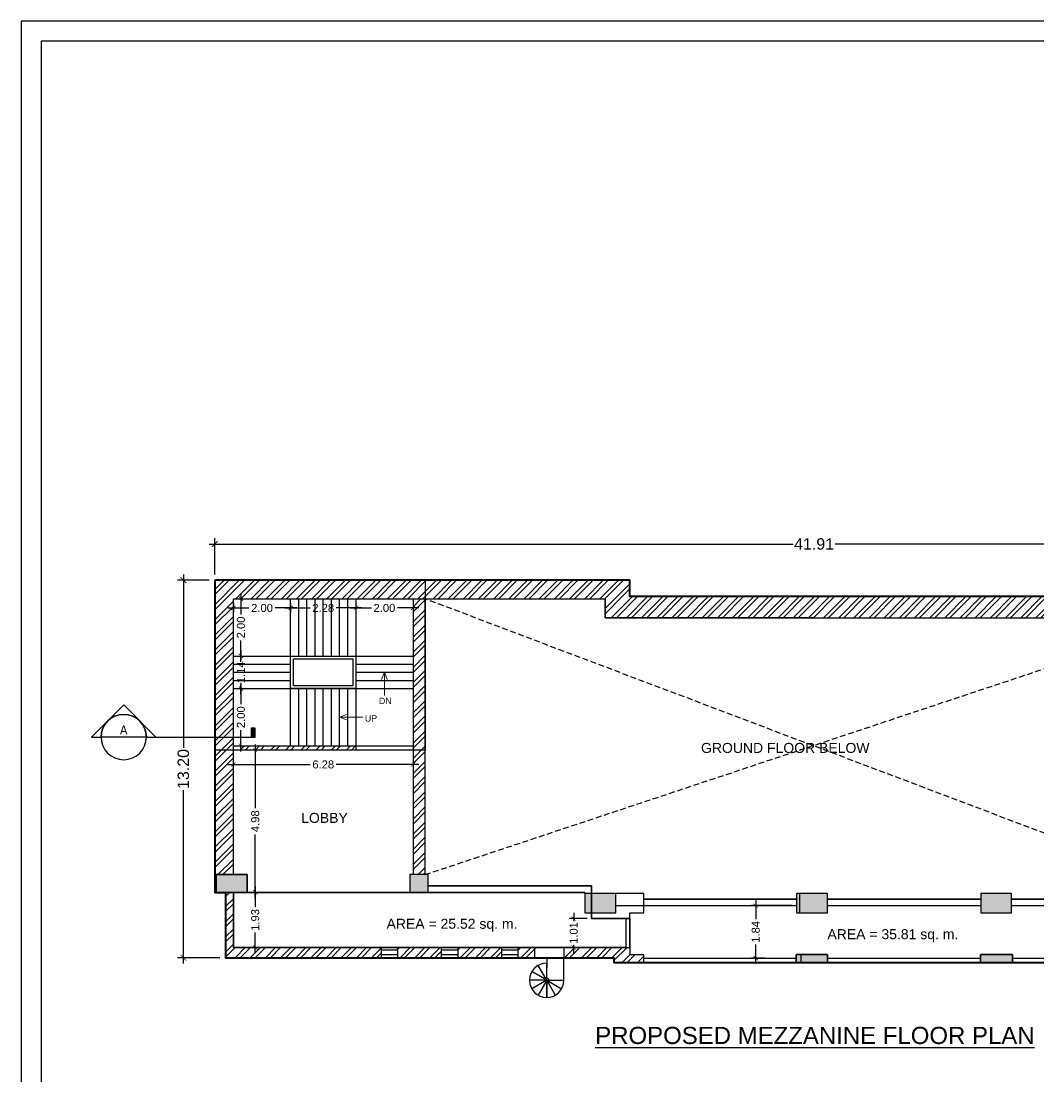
# Model space of a CAD drawing. Header units: millimetres. Extents: x -634016 to -633680, y -35980 to -35884.
# Drawn here: x -634016.4 to -633980.8, y -35921.07 to -35884.14 of the extents above; entities that cross this region are included whole.
import ezdxf
from ezdxf.enums import TextEntityAlignment as Align

# ---------------------------------------------------------------- set-up
doc = ezdxf.new("R2010")
doc.units = ezdxf.units.MM
doc.header["$LTSCALE"] = 200
doc.header["$MEASUREMENT"] = 0
doc.header["$PDMODE"] = 3
doc.linetypes.add('HIDDEN', pattern=[0.375, 0.25, -0.125])
doc.layers.get('0').update_dxf_attribs({"linetype": 'CONTINUOUS'})
doc.layers.get('DEFPOINTS').update_dxf_attribs({"color": 11, "linetype": 'CONTINUOUS'})
for name, color, linetype in [('00 PRO', 3, 'CONTINUOUS'), ('COL', 253, 'CONTINUOUS'), ('FUR', 7, 'CONTINUOUS'), ('Section Line', 6, 'CONTINUOUS'), ('STAIR', 252, 'CONTINUOUS'), ('Wall', 7, 'CONTINUOUS'), ('WIN', 160, 'CONTINUOUS')]:
    doc.layers.add(name, color=color, linetype=linetype)
for name, color, linetype, lineweight in [('DIM', 11, 'CONTINUOUS', 25), ('LEGEND', 3, 'CONTINUOUS', 25), ('Text', 7, 'CONTINUOUS', 100)]:
    doc.layers.add(name, color=color, linetype=linetype, lineweight=lineweight)
doc.styles.add('Arial', font='arial.ttf')
doc.styles.add('style1', font='arial.ttf', dxfattribs={"height": 6})
doc.styles.add('Tahoma', font='tahoma.ttf')
doc.dimstyles.new('Copy of STANDARD', dxfattribs={"dimtxt": 0.4, "dimasz": 0.2, "dimexe": 0.2, "dimexo": 0.2, "dimgap": 0.09, "dimtad": 0, "dimzin": 0, "dimdsep": 46, "dimtxsty": 'Arial', "dimblk": 'ARCHTICK', "dimcen": 0.09, "dimdle": 0.2, "dimclrd": 253, "dimclre": 253, "dimclrt": 7, "dimadec": 0, "dimazin": 0, "dimtfac": 1, "dimtofl": 0, "dimtmove": 0, "dimatfit": 3, "dimldrblk": 'ARCHTICK', "dimfxl": 0.18, "dimtolj": 1, "dimtzin": 0, "dimarcsym": 0})
pattern_1 = [(45, (1700.09977, -163.62646), (-0.26516504294, 0.26516504294), []), (45, (1700.27655, -163.62646), (-0.26516504294, 0.26516504294), [])]

# ---------------------------------------------------------------- blocks, each defined once
blk = doc.blocks.new('*U3')
blk.add_hatch(color=256).paths.add_polyline_path([(-1.812, 0.125), (-1.757, 0.125), (-1.757, 0), (-1.812, 0)])
at = {"color": 1, "true_color": 0xff0000}
blk.add_line((-0.313, 0), (-1.812, 0), dxfattribs=at)
blk.add_line((-0.313, 0), (0.312, 0))
blk.add_lwpolyline([(-0.313, 0), (-0.442, 0), (0, 0.442), (0.442, 0), (0.312, 0, 1)], format="xyb", close=True, dxfattribs=at)
blk.add_lwpolyline([(-1.812, 0.125), (-1.757, 0.125), (-1.757, 0), (-1.812, 0)], close=True, dxfattribs=at)
blk.add_circle((0, 0), 0.312, dxfattribs=at)
at = {"style": 'Tahoma', "flags": 8}
blk.add_attdef('VIEWNUMBER', text='', height=0.125, dxfattribs=at).set_placement((0, 0), align=Align.BOTTOM_CENTER)
blk.add_attdef('SHEETNUMBER', text='', height=0.125, dxfattribs=at).set_placement((0, -0.063), align=Align.TOP_CENTER)
blk = doc.blocks.new('_ArchTick')
at = {"color": 0, "linetype": 'ByBlock', "const_width": 0.15}
blk.add_lwpolyline([(-0.5, -0.5), (0.5, 0.5)], dxfattribs=at)
blk = doc.blocks.new('*D221')
at = {"layer": 'DEFPOINTS', "color": 0, "transparency": 16777216}
for p in [(-634009.619, -35902.432), (-634009.619, -35903.7), (-633967.706, -35904.271)]:
    blk.add_point(p, dxfattribs=at)
at = {"layer": 'DIM', "color": 253, "lineweight": -2, "transparency": 16777216}
for p, q in [((-634009.619, -35903.5), (-634009.619, -35902.232)), ((-633967.706, -35904.071), (-633967.706, -35902.232)), ((-634009.819, -35902.432), (-633989.397, -35902.432)), ((-633967.506, -35902.432), (-633987.928, -35902.432))]:
    blk.add_line(p, q, dxfattribs=at)
at = {"layer": 'DIM', "color": 253, "lineweight": -2, "transparency": 16777216, "xscale": 0.2, "yscale": 0.2, "zscale": 0.2, "rotation": 180}
blk.add_blockref('_ArchTick', (-634009.619, -35902.432), dxfattribs=at)
at = {"layer": 'DIM', "color": 253, "lineweight": -2, "transparency": 16777216, "xscale": 0.2, "yscale": 0.2, "zscale": 0.2}
blk.add_blockref('_ArchTick', (-633967.706, -35902.432), dxfattribs=at)
at = {"layer": 'DIM', "color": 7, "transparency": 16777216, "insert": (-633988.662, -35902.432), "char_height": 0.4, "attachment_point": 5, "style": 'Arial'}
blk.add_mtext('\\A1;41.91', dxfattribs=at)
blk = doc.blocks.new('*D222')
at = {"layer": 'DEFPOINTS', "color": 0, "transparency": 16777216}
for p in [(-634009.619, -35903.7), (-634010.72, -35916.902), (-634009.245, -35916.902)]:
    blk.add_point(p, dxfattribs=at)
at = {"layer": 'DIM', "color": 253, "lineweight": -2, "transparency": 16777216}
for p, q in [((-634009.819, -35903.7), (-634010.92, -35903.7)), ((-634010.72, -35903.5), (-634010.72, -35909.556)), ((-634010.72, -35917.102), (-634010.72, -35911.046)), ((-634009.445, -35916.902), (-634010.92, -35916.902))]:
    blk.add_line(p, q, dxfattribs=at)
at = {"layer": 'DIM', "color": 253, "lineweight": -2, "transparency": 16777216, "xscale": 0.2, "yscale": 0.2, "zscale": 0.2}
for p, rotation in [((-634010.72, -35903.7), 90), ((-634010.72, -35916.902), 270)]:
    blk.add_blockref('_ArchTick', p, dxfattribs=dict(at, rotation=rotation))
at = {"layer": 'DIM', "color": 7, "transparency": 16777216, "insert": (-634010.72, -35910.301), "char_height": 0.4, "attachment_point": 5, "rotation": 90, "style": 'Arial'}
blk.add_mtext('\\A1;13.20', dxfattribs=at)
blk = doc.blocks.new('*D224')
at = {"layer": 'DEFPOINTS', "color": 0, "transparency": 16777216}
for p in [(-633996.448, -35915.531), (-633997.069, -35916.545), (-633996.448, -35916.545)]:
    blk.add_point(p, dxfattribs=at)
at = {"layer": 'DIM', "color": 253, "lineweight": -2, "transparency": 16777216}
for p, q in [((-633996.598, -35915.531), (-633997.219, -35915.531)), ((-633997.069, -35915.331), (-633997.069, -35915.625)), ((-633996.598, -35916.545), (-633997.219, -35916.545)), ((-633997.069, -35916.745), (-633997.069, -35916.452))]:
    blk.add_line(p, q, dxfattribs=at)
at = {"layer": 'DIM', "color": 253, "lineweight": -2, "transparency": 16777216, "xscale": 0.15, "yscale": 0.15, "zscale": 0.15}
for p, rotation in [((-633997.069, -35915.531), 90), ((-633997.069, -35916.545), 270)]:
    blk.add_blockref('_ArchTick', p, dxfattribs=dict(at, rotation=rotation))
at = {"layer": 'DIM', "color": 7, "transparency": 16777216, "insert": (-633997.069, -35916.038), "char_height": 0.28, "attachment_point": 5, "rotation": 90, "style": 'Arial'}
blk.add_mtext('\\A1;1.01', dxfattribs=at)
blk = doc.blocks.new('*D253')
at = {"layer": 'DEFPOINTS', "color": 0, "transparency": 16777216}
for p in [(-634008.207, -35914.616), (-634007.615, -35914.616), (-634008.897, -35916.545)]:
    blk.add_point(p, dxfattribs=at)
at = {"layer": 'DIM', "color": 253, "lineweight": -2, "transparency": 16777216}
for p, q in [((-634008.207, -35914.416), (-634008.207, -35915.14)), ((-634007.765, -35914.616), (-634008.357, -35914.616)), ((-634008.207, -35916.745), (-634008.207, -35916.021)), ((-634008.747, -35916.545), (-634008.057, -35916.545))]:
    blk.add_line(p, q, dxfattribs=at)
at = {"layer": 'DIM', "color": 253, "lineweight": -2, "transparency": 16777216, "xscale": 0.15, "yscale": 0.15, "zscale": 0.15}
for p, rotation in [((-634008.207, -35914.616), 90), ((-634008.207, -35916.545), 270)]:
    blk.add_blockref('_ArchTick', p, dxfattribs=dict(at, rotation=rotation))
at = {"layer": 'DIM', "color": 7, "transparency": 16777216, "insert": (-634008.207, -35915.581), "char_height": 0.28, "attachment_point": 5, "rotation": 90, "style": 'Arial'}
blk.add_mtext('\\A1;1.93', dxfattribs=at)
blk = doc.blocks.new('*D254')
at = {"layer": 'DEFPOINTS', "color": 0, "transparency": 16777216}
for p in [(-633989.272, -35915.079), (-633990.703, -35916.917), (-633990.246, -35916.917)]:
    blk.add_point(p, dxfattribs=at)
at = {"layer": 'DIM', "color": 253, "lineweight": -2, "transparency": 16777216}
for p, q in [((-633989.422, -35915.079), (-633990.853, -35915.079)), ((-633990.703, -35914.879), (-633990.703, -35915.558)), ((-633990.703, -35917.117), (-633990.703, -35916.438)), ((-633990.396, -35916.917), (-633990.853, -35916.917))]:
    blk.add_line(p, q, dxfattribs=at)
at = {"layer": 'DIM', "color": 253, "lineweight": -2, "transparency": 16777216, "xscale": 0.15, "yscale": 0.15, "zscale": 0.15}
for p, rotation in [((-633990.703, -35915.079), 90), ((-633990.703, -35916.917), 270)]:
    blk.add_blockref('_ArchTick', p, dxfattribs=dict(at, rotation=rotation))
at = {"layer": 'DIM', "color": 7, "transparency": 16777216, "insert": (-633990.703, -35915.998), "char_height": 0.28, "attachment_point": 5, "rotation": 90, "style": 'Arial'}
blk.add_mtext('\\A1;1.84', dxfattribs=at)
blk = doc.blocks.new('*D4')
at = {"layer": 'DEFPOINTS', "color": 0, "transparency": 16777216}
for p in [(-634918.319, -35969.072), (-634916.319, -35969.072), (-634916.319, -35969.392)]:
    blk.add_point(p, dxfattribs=at)
at = {"layer": 'DIM', "color": 253, "lineweight": -2, "transparency": 16777216}
for p, q in [((-634918.519, -35969.392), (-634917.775, -35969.392)), ((-634918.319, -35969.222), (-634918.319, -35969.542)), ((-634916.119, -35969.392), (-634916.863, -35969.392)), ((-634916.319, -35969.222), (-634916.319, -35969.542))]:
    blk.add_line(p, q, dxfattribs=at)
at = {"layer": 'DIM', "color": 253, "lineweight": -2, "transparency": 16777216, "xscale": 0.15, "yscale": 0.15, "zscale": 0.15, "rotation": 180}
blk.add_blockref('_ArchTick', (-634918.319, -35969.392), dxfattribs=at)
at = {"layer": 'DIM', "color": 253, "lineweight": -2, "transparency": 16777216, "xscale": 0.15, "yscale": 0.15, "zscale": 0.15}
blk.add_blockref('_ArchTick', (-634916.319, -35969.392), dxfattribs=at)
at = {"layer": 'DIM', "color": 7, "transparency": 16777216, "insert": (-634917.319, -35969.392), "char_height": 0.28, "attachment_point": 5, "style": 'Arial'}
blk.add_mtext('\\A1;2.00', dxfattribs=at)
blk = doc.blocks.new('*D5')
at = {"layer": 'DEFPOINTS', "color": 0, "transparency": 16777216}
for p in [(-634916.319, -35969.072), (-634914.039, -35969.392), (-634914.039, -35969.392)]:
    blk.add_point(p, dxfattribs=at)
at = {"layer": 'DIM', "color": 253, "lineweight": -2, "transparency": 16777216}
for p, q in [((-634916.519, -35969.392), (-634915.635, -35969.392)), ((-634916.319, -35969.222), (-634916.319, -35969.542)), ((-634913.839, -35969.392), (-634914.723, -35969.392))]:
    blk.add_line(p, q, dxfattribs=at)
at = {"layer": 'DIM', "color": 253, "lineweight": -2, "transparency": 16777216, "xscale": 0.15, "yscale": 0.15, "zscale": 0.15, "rotation": 180}
blk.add_blockref('_ArchTick', (-634916.319, -35969.392), dxfattribs=at)
at = {"layer": 'DIM', "color": 253, "lineweight": -2, "transparency": 16777216, "xscale": 0.15, "yscale": 0.15, "zscale": 0.15}
blk.add_blockref('_ArchTick', (-634914.039, -35969.392), dxfattribs=at)
at = {"layer": 'DIM', "color": 7, "transparency": 16777216, "insert": (-634915.179, -35969.392), "char_height": 0.28, "attachment_point": 5, "style": 'Arial'}
blk.add_mtext('\\A1;2.28', dxfattribs=at)
blk = doc.blocks.new('*D6')
at = {"layer": 'DEFPOINTS', "color": 0, "transparency": 16777216}
for p in [(-634914.039, -35969.392), (-634912.039, -35969.392), (-634912.039, -35969.392)]:
    blk.add_point(p, dxfattribs=at)
at = {"layer": 'DIM', "color": 253, "lineweight": -2, "transparency": 16777216}
for p, q in [((-634914.239, -35969.392), (-634913.495, -35969.392)), ((-634911.839, -35969.392), (-634912.583, -35969.392))]:
    blk.add_line(p, q, dxfattribs=at)
at = {"layer": 'DIM', "color": 253, "lineweight": -2, "transparency": 16777216, "xscale": 0.15, "yscale": 0.15, "zscale": 0.15, "rotation": 180}
blk.add_blockref('_ArchTick', (-634914.039, -35969.392), dxfattribs=at)
at = {"layer": 'DIM', "color": 253, "lineweight": -2, "transparency": 16777216, "xscale": 0.15, "yscale": 0.15, "zscale": 0.15}
blk.add_blockref('_ArchTick', (-634912.039, -35969.392), dxfattribs=at)
at = {"layer": 'DIM', "color": 7, "transparency": 16777216, "insert": (-634913.039, -35969.392), "char_height": 0.28, "attachment_point": 5, "style": 'Arial'}
blk.add_mtext('\\A1;2.00', dxfattribs=at)
blk = doc.blocks.new('*D7')
at = {"layer": 'DEFPOINTS', "color": 0, "transparency": 16777216}
for p in [(-634918.319, -35969.072), (-634918.319, -35971.072), (-634918.058, -35971.072)]:
    blk.add_point(p, dxfattribs=at)
at = {"layer": 'DIM', "color": 253, "lineweight": -2, "transparency": 16777216}
for p, q in [((-634918.169, -35969.072), (-634917.908, -35969.072)), ((-634918.058, -35968.872), (-634918.058, -35969.617)), ((-634918.058, -35971.272), (-634918.058, -35970.528)), ((-634918.169, -35971.072), (-634917.908, -35971.072))]:
    blk.add_line(p, q, dxfattribs=at)
at = {"layer": 'DIM', "color": 253, "lineweight": -2, "transparency": 16777216, "xscale": 0.15, "yscale": 0.15, "zscale": 0.15}
for p, rotation in [((-634918.058, -35969.072), 90), ((-634918.058, -35971.072), 270)]:
    blk.add_blockref('_ArchTick', p, dxfattribs=dict(at, rotation=rotation))
at = {"layer": 'DIM', "color": 7, "transparency": 16777216, "insert": (-634918.058, -35970.072), "char_height": 0.28, "attachment_point": 5, "rotation": 90, "style": 'Arial'}
blk.add_mtext('\\A1;2.00', dxfattribs=at)
blk = doc.blocks.new('*D8')
at = {"layer": 'DEFPOINTS', "color": 0, "transparency": 16777216}
for p in [(-634918.319, -35971.072), (-634918.319, -35972.212), (-634918.058, -35972.212)]:
    blk.add_point(p, dxfattribs=at)
at = {"layer": 'DIM', "color": 253, "lineweight": -2, "transparency": 16777216}
for p, q in [((-634918.058, -35970.872), (-634918.058, -35971.203)), ((-634918.169, -35971.072), (-634917.908, -35971.072)), ((-634918.169, -35972.212), (-634917.908, -35972.212)), ((-634918.058, -35972.412), (-634918.058, -35972.082))]:
    blk.add_line(p, q, dxfattribs=at)
at = {"layer": 'DIM', "color": 253, "lineweight": -2, "transparency": 16777216, "xscale": 0.15, "yscale": 0.15, "zscale": 0.15}
for p, rotation in [((-634918.058, -35971.072), 90), ((-634918.058, -35972.212), 270)]:
    blk.add_blockref('_ArchTick', p, dxfattribs=dict(at, rotation=rotation))
at = {"layer": 'DIM', "color": 7, "transparency": 16777216, "insert": (-634918.058, -35971.642), "char_height": 0.28, "attachment_point": 5, "rotation": 90, "style": 'Arial'}
blk.add_mtext('\\A1;1.14', dxfattribs=at)
blk = doc.blocks.new('*D9')
at = {"layer": 'DEFPOINTS', "color": 0, "transparency": 16777216}
for p in [(-634918.319, -35972.212), (-634918.319, -35974.212), (-634918.058, -35974.212)]:
    blk.add_point(p, dxfattribs=at)
at = {"layer": 'DIM', "color": 253, "lineweight": -2, "transparency": 16777216}
for p, q in [((-634918.058, -35972.012), (-634918.058, -35972.757)), ((-634918.169, -35972.212), (-634917.908, -35972.212)), ((-634918.058, -35974.412), (-634918.058, -35973.668)), ((-634918.169, -35974.212), (-634917.908, -35974.212))]:
    blk.add_line(p, q, dxfattribs=at)
at = {"layer": 'DIM', "color": 253, "lineweight": -2, "transparency": 16777216, "xscale": 0.15, "yscale": 0.15, "zscale": 0.15}
for p, rotation in [((-634918.058, -35972.212), 90), ((-634918.058, -35974.212), 270)]:
    blk.add_blockref('_ArchTick', p, dxfattribs=dict(at, rotation=rotation))
at = {"layer": 'DIM', "color": 7, "transparency": 16777216, "insert": (-634918.058, -35973.212), "char_height": 0.28, "attachment_point": 5, "rotation": 90, "style": 'Arial'}
blk.add_mtext('\\A1;2.00', dxfattribs=at)
blk = doc.blocks.new('*D249')
at = {"layer": 'DEFPOINTS', "color": 0, "transparency": 16777216}
for p in [(-634008.969, -35910.143), (-634002.689, -35910.143), (-634002.689, -35910.143)]:
    blk.add_point(p, dxfattribs=at)
at = {"layer": 'DIM', "color": 253, "lineweight": -2, "transparency": 16777216}
for p, q in [((-634009.169, -35910.143), (-634006.284, -35910.143)), ((-634002.489, -35910.143), (-634005.374, -35910.143))]:
    blk.add_line(p, q, dxfattribs=at)
at = {"layer": 'DIM', "color": 253, "lineweight": -2, "transparency": 16777216, "xscale": 0.15, "yscale": 0.15, "zscale": 0.15, "rotation": 180}
blk.add_blockref('_ArchTick', (-634008.969, -35910.143), dxfattribs=at)
at = {"layer": 'DIM', "color": 253, "lineweight": -2, "transparency": 16777216, "xscale": 0.15, "yscale": 0.15, "zscale": 0.15}
blk.add_blockref('_ArchTick', (-634002.689, -35910.143), dxfattribs=at)
at = {"layer": 'DIM', "color": 7, "transparency": 16777216, "insert": (-634005.829, -35910.143), "char_height": 0.28, "attachment_point": 5, "style": 'Arial'}
blk.add_mtext('\\A1;6.28', dxfattribs=at)
blk = doc.blocks.new('*D250')
at = {"layer": 'DEFPOINTS', "color": 0, "transparency": 16777216}
for p in [(-634008.207, -35909.639), (-634008.207, -35909.639), (-634008.207, -35914.616)]:
    blk.add_point(p, dxfattribs=at)
at = {"layer": 'DIM', "color": 253, "lineweight": -2, "transparency": 16777216}
for p, q in [((-634008.357, -35909.639), (-634008.357, -35909.639)), ((-634008.207, -35909.439), (-634008.207, -35911.668)), ((-634008.207, -35914.816), (-634008.207, -35912.587)), ((-634008.357, -35914.616), (-634008.357, -35914.616))]:
    blk.add_line(p, q, dxfattribs=at)
at = {"layer": 'DIM', "color": 253, "lineweight": -2, "transparency": 16777216, "xscale": 0.15, "yscale": 0.15, "zscale": 0.15}
for p, rotation in [((-634008.207, -35909.639), 90), ((-634008.207, -35914.616), 270)]:
    blk.add_blockref('_ArchTick', p, dxfattribs=dict(at, rotation=rotation))
at = {"layer": 'DIM', "color": 7, "transparency": 16777216, "insert": (-634008.207, -35912.128), "char_height": 0.28, "attachment_point": 5, "rotation": 90, "style": 'Arial'}
blk.add_mtext('\\A1;4.98', dxfattribs=at)
blk = doc.blocks.new('str 2mh')
h = blk.add_hatch()
h.set_pattern_fill('ANSI32', color=8, style=0)
h.set_pattern_definition([(45, (634918.31903, 35969.0724), (-0.26516504294, 0.26516504294), []), (45, (634918.4958, 35969.0724), (-0.26516504294, 0.26516504294), [])])
h.paths.add_polyline_path([(4.28, -5.14), (0, -5.14), (0, -5.29), (4.28, -5.29)])
for points in [[(4.28, -3.14), (2, -3.14), (2, -2), (4.28, -2)], [(4.18, -3.04), (2.1, -3.04), (2.1, -2.1), (4.18, -2.1)], [(4.28, -5.29), (0, -5.29), (0, -5.14), (4.28, -5.14)]]:
    blk.add_lwpolyline(points, close=True)
at = {"layer": 'STAIR'}
for p, q in [((2, -5.14), (2, 0)), ((2.285, -2), (2.285, 0)), ((2.57, -2), (2.57, 0)), ((2.855, -2), (2.855, 0)), ((3.14, -2), (3.14, 0)), ((3.425, -2), (3.425, 0)), ((3.71, -2), (3.71, 0)), ((3.995, -2), (3.995, 0)), ((4.28, 0), (4.28, -5.14)), ((0, -2), (6.28, -2)), ((0, -2.285), (2, -2.285)), ((0, -2.57), (2, -2.57)), ((4.28, -2.285), (6.28, -2.285)), ((4.28, -2.57), (6.28, -2.57)), ((0, -2.855), (2, -2.855)), ((4.28, -2.855), (6.28, -2.855)), ((0, -3.14), (6.28, -3.14)), ((2.285, -5.14), (2.285, -3.14)), ((2.57, -5.14), (2.57, -3.14)), ((2.855, -5.14), (2.855, -3.14)), ((3.14, -5.14), (3.14, -3.14)), ((3.425, -5.14), (3.425, -3.14)), ((3.71, -5.14), (3.71, -3.14)), ((3.995, -5.14), (3.995, -3.14))]:
    blk.add_line(p, q, dxfattribs=at)
at = {"layer": 'Text', "lineweight": 5}
for p, q in [((5.28, -2.57), (5.182, -2.816)), ((5.28, -2.57), (5.28, -3.382)), ((5.28, -2.57), (5.378, -2.816)), ((3.71, -4.14), (3.956, -4.042)), ((3.71, -4.14), (4.522, -4.14)), ((3.71, -4.14), (3.956, -4.238))]:
    blk.add_line(p, q, dxfattribs=at)
at = {"layer": 'Wall'}
for p, q in [((0, -5.14), (0, 0)), ((0, 0), (6.28, 0)), ((6.28, 0), (6.28, -5.14)), ((0, -5.14), (6.28, -5.14))]:
    blk.add_line(p, q, dxfattribs=at)
at = {"layer": 'LEGEND', "color": 7, "style": 'style1'}
for s, p in [('DN', (5.089, -3.68)), ('UP', (4.598, -4.292))]:
    blk.add_text(s, height=0.22, dxfattribs=at).set_placement(p)
at = {"layer": 'DIM'}
for base, p1, p2, picture, middle in [((2, -0.32), (0, 0), (2, 0), '*D4', (1, -0.32)), ((4.28, -0.32), (2, 0), (4.28, -0.32), '*D5', (3.14, -0.32)), ((6.28, -0.32), (4.28, -0.32), (6.28, -0.32), '*D6', (5.28, -0.32))]:
    dim = blk.add_linear_dim(base=base, p1=p1, p2=p2, dimstyle='Copy of STANDARD', override={"dimtxt": 0.28, "dimasz": 0.15, "dimexe": 0.15, "dimexo": 0.15}, dxfattribs=at)
    dim.commit()
    dim.dimension.update_dxf_attribs({"geometry": picture, "text_midpoint": middle, "insert": (634918.319, 35969.072)})
for base, p1, p2, picture, middle in [((0.261, -2), (0, 0), (0, -2), '*D7', (0.261, -1)), ((0.261, -3.14), (0, -2), (0, -3.14), '*D8', (0.261, -2.57)), ((0.261, -5.14), (0, -3.14), (0, -5.14), '*D9', (0.261, -4.14))]:
    dim = blk.add_linear_dim(base=base, p1=p1, p2=p2, angle=90, dimstyle='Copy of STANDARD', override={"dimtxt": 0.28, "dimasz": 0.15, "dimexe": 0.15, "dimexo": 0.15}, dxfattribs=at)
    dim.commit()
    dim.dimension.update_dxf_attribs({"geometry": picture, "text_midpoint": middle, "insert": (634918.319, 35969.072)})

msp = doc.modelspace()

# ---------------------------------------------------------------- hatches: boundary and pattern name
h = msp.add_hatch()
h.set_pattern_fill('ANSI32', color=8, style=0)
h.set_pattern_definition(pattern_1)
h.paths.add_polyline_path([(-633995.966, -35904.349), (-633995.966, -35904.271), (-633995.124, -35904.271), (-633995.1, -35904.246), (-633995.1, -35903.7), (-634009.579, -35903.7), (-634009.619, -35903.739), (-634009.619, -35911.893), (-634009.11, -35911.893), (-634008.969, -35911.893), (-634008.969, -35904.349), (-634002.689, -35904.349), (-634002.266, -35904.349)])
h.paths.add_polyline_path([(-634009.619, -35913.996), (-634008.969, -35913.996), (-634008.969, -35911.893), (-634009.619, -35911.893)])
h = msp.add_hatch()
h.set_pattern_fill('ANSI32', color=8, style=0)
h.set_pattern_definition([(45, (972.94445, 15.4453), (-0.26516504294, 0.26516504294), []), (45, (973.12122, 15.4453), (-0.26516504294, 0.26516504294), [])])
h.paths.add_polyline_path([(-634002.266, -35904.349), (-634002.689, -35904.349), (-634002.689, -35909.489), (-634002.689, -35913.996), (-634002.266, -35913.996)])
h = msp.add_hatch()
h.set_pattern_fill('ANSI32', color=8, style=0)
h.set_pattern_definition(pattern_1)
h.paths.add_polyline_path([(-633995.966, -35905.009), (-633974.98, -35905.009), (-633974.98, -35904.271), (-633995.966, -35904.271)])
h = msp.add_hatch()
h.set_pattern_fill('ANSI32', color=8, style=0)
h.set_pattern_definition([(45, (1700.09977, -166.604), (-0.26516504294, 0.26516504294), []), (45, (1700.27655, -166.604), (-0.26516504294, 0.26516504294), [])])
h.paths.add_polyline_path([(-634008.969, -35916.545), (-634008.969, -35914.616), (-634009.245, -35914.616), (-634009.245, -35916.902), (-634003.791, -35916.902), (-634003.791, -35916.545)])

# ---------------------------------------------------------------- linework, layer by layer
at = {"color": 8}
for p, q in [((-634009.619, -35903.739), (-634009.579, -35903.7)), ((-633995.124, -35904.271), (-633995.1, -35904.246)), ((-634003.23, -35916.619), (-634003.156, -35916.545)), ((-634003.141, -35916.902), (-634002.784, -35916.545)), ((-634002.983, -35916.902), (-634002.626, -35916.545)), ((-634002.629, -35916.902), (-634002.272, -35916.545)), ((-634002.452, -35916.902), (-634002.095, -35916.545)), ((-634002.099, -35916.902), (-634001.742, -35916.545)), ((-634001.124, -35916.634), (-634001.035, -35916.545)), ((-634001.038, -35916.902), (-634000.681, -35916.545)), ((-634000.861, -35916.902), (-634000.504, -35916.545)), ((-634000.508, -35916.902), (-634000.151, -35916.545)), ((-634000.331, -35916.902), (-633999.974, -35916.545)), ((-633999.977, -35916.902), (-633999.621, -35916.545)), ((-633999.017, -35916.649), (-633998.913, -35916.545)), ((-633998.917, -35916.902), (-633998.56, -35916.545)), ((-633998.74, -35916.902), (-633998.383, -35916.545)), ((-633997.388, -35916.902), (-633997.031, -35916.545)), ((-633997.211, -35916.902), (-633996.854, -35916.545)), ((-633996.795, -35916.902), (-633996.439, -35916.545)), ((-633996.619, -35916.902), (-633996.262, -35916.545)), ((-633996.265, -35916.902), (-633995.908, -35916.545)), ((-633996.088, -35916.902), (-633995.731, -35916.545)), ((-633995.735, -35916.902), (-633995.378, -35916.545)), ((-633995.661, -35917.005), (-633995.201, -35916.545)), ((-634001.922, -35916.902), (-634001.695, -35916.675)), ((-633999.801, -35916.902), (-633999.578, -35916.68)), ((-633995.369, -35917.067), (-633995.094, -35916.791)), ((-633995.193, -35917.067), (-633994.917, -35916.791)), ((-633994.839, -35917.067), (-633994.627, -35916.855)), ((-633994.662, -35917.067), (-633994.627, -35917.032))]:
    msp.add_line(p, q, dxfattribs=at)
for points in [[(-633851.567, -35977.469), (-633851.567, -35884.139), (-634016.395, -35884.139), (-634016.395, -35977.469)], [(-633852.268, -35976.767), (-633852.268, -35884.84), (-634015.694, -35884.84), (-634015.694, -35976.767)]]:
    msp.add_lwpolyline(points, close=True)
at = {"layer": '00 PRO', "lineweight": 40}
msp.add_lwpolyline([(-634009.619, -35903.7), (-634009.619, -35914.616), (-634009.245, -35914.616), (-634009.245, -35916.902), (-633995.661, -35916.902), (-633995.661, -35917.067), (-633967.706, -35917.067), (-633967.706, -35915.354), (-633967.706, -35915.354), (-633967.706, -35915.187), (-633967.706, -35915.187), (-633967.706, -35905.009), (-633967.706, -35904.271), (-633968.784, -35904.271), (-633969.793, -35904.271), (-633995.1, -35904.271), (-633995.1, -35903.7), (-634009.619, -35903.7)], dxfattribs=at)
at = {"layer": 'COL'}
for p, q in [((-634008.969, -35913.996), (-634009.619, -35913.996)), ((-634009.564, -35914.616), (-634009.564, -35913.996)), ((-634008.487, -35913.996), (-634008.969, -35913.996)), ((-634008.487, -35914.616), (-634008.487, -35913.996)), ((-634002.689, -35913.996), (-634002.797, -35913.996)), ((-634002.797, -35913.996), (-634002.797, -35914.616)), ((-634002.157, -35913.996), (-634002.266, -35913.996)), ((-634002.157, -35914.616), (-634002.157, -35913.996)), ((-634008.969, -35914.616), (-634008.487, -35914.616)), ((-634002.797, -35914.616), (-634002.157, -35914.616)), ((-633989.159, -35915.335), (-633989.159, -35914.655)), ((-633989.292, -35916.791), (-633989.292, -35917.067)), ((-633989.129, -35916.791), (-633989.129, -35917.067)), ((-633988.19, -35916.791), (-633988.19, -35917.067)), ((-633982.845, -35916.791), (-633982.845, -35917.067)), ((-633981.723, -35916.791), (-633981.723, -35917.067))]:
    msp.add_line(p, q, dxfattribs=at)
for points in [[(-634008.487, -35914.616), (-634009.619, -35914.616), (-634009.619, -35913.996), (-634008.487, -35913.996)], [(-634002.797, -35914.616), (-634002.157, -35914.616), (-634002.157, -35913.996), (-634002.797, -35913.996)], [(-633996.679, -35915.335), (-633995.596, -35915.335), (-633995.596, -35914.655), (-633996.679, -35914.655)], [(-633989.272, -35915.335), (-633988.19, -35915.335), (-633988.19, -35914.655), (-633989.272, -35914.655)], [(-633982.825, -35915.335), (-633981.752, -35915.335), (-633981.752, -35914.655), (-633982.825, -35914.655)], [(-633989.292, -35917.067), (-633988.19, -35917.067), (-633988.19, -35916.791), (-633989.292, -35916.791)], [(-633982.845, -35917.067), (-633981.723, -35917.067), (-633981.723, -35916.791), (-633982.845, -35916.791)]]:
    msp.add_lwpolyline(points, close=True, dxfattribs=at)
for points in [[(-634009.619, -35913.996), (-634008.487, -35913.996), (-634009.619, -35914.616), (-634008.487, -35914.616)], [(-634002.797, -35913.996), (-634002.157, -35913.996), (-634002.797, -35914.616), (-634002.157, -35914.616)], [(-633996.679, -35914.655), (-633995.596, -35914.655), (-633996.679, -35915.335), (-633995.596, -35915.335)], [(-633989.272, -35914.655), (-633988.19, -35914.655), (-633989.272, -35915.335), (-633988.19, -35915.335)], [(-633982.825, -35914.655), (-633981.752, -35914.655), (-633982.825, -35915.335), (-633981.752, -35915.335)], [(-633989.292, -35916.791), (-633988.19, -35916.791), (-633989.292, -35917.067), (-633988.19, -35917.067)], [(-633982.845, -35916.791), (-633981.723, -35916.791), (-633982.845, -35917.067), (-633981.723, -35917.067)]]:
    msp.add_solid(points, dxfattribs=at)
at = {"layer": 'DEFPOINTS'}
msp.add_lwpolyline([(-634009.619, -35903.7), (-634002.266, -35903.7), (-634002.266, -35909.639), (-634009.619, -35909.639)], close=True, dxfattribs=at)
for points in [[(-633976.348, -35914.849), (-633981.752, -35914.849), (-633981.752, -35914.655), (-633982.825, -35914.655), (-633982.825, -35914.849), (-633988.19, -35914.849), (-633988.19, -35914.655), (-633989.272, -35914.655), (-633989.272, -35914.849), (-633994.617, -35914.849), (-633994.617, -35914.655), (-633996.448, -35914.655), (-633996.448, -35914.39), (-634002.157, -35914.39), (-634002.157, -35913.996), (-634002.266, -35913.996), (-634002.266, -35904.349), (-633995.966, -35904.349), (-633995.966, -35905.009)], [(-633995.966, -35905.009), (-633975.242, -35905.009)]]:
    msp.add_lwpolyline(points, dxfattribs=at)
at = {"layer": 'FUR'}
for p, q in [((-634002.157, -35914.39), (-633996.448, -35914.39)), ((-634002.797, -35914.616), (-634008.487, -35914.616)), ((-634002.157, -35914.616), (-633996.679, -35914.616)), ((-633995.596, -35915.079), (-633990.232, -35915.079)), ((-633994.617, -35914.849), (-633989.272, -35914.849)), ((-633994.617, -35915.079), (-633989.272, -35915.079)), ((-633988.19, -35914.849), (-633982.825, -35914.849)), ((-633988.19, -35915.079), (-633982.825, -35915.079)), ((-633981.752, -35914.849), (-633976.348, -35914.849)), ((-633981.752, -35915.079), (-633976.348, -35915.079)), ((-633998.012, -35916.902), (-633998.436, -35916.902)), ((-633994.627, -35916.917), (-633989.292, -35916.917)), ((-633988.19, -35916.917), (-633982.845, -35916.917)), ((-633981.723, -35916.917), (-633967.856, -35916.917)), ((-633995.596, -35917.067), (-633990.251, -35917.067)), ((-633994.627, -35917.067), (-633989.292, -35917.067)), ((-633989.129, -35917.067), (-633983.784, -35917.067)), ((-633988.19, -35917.067), (-633982.845, -35917.067)), ((-633981.723, -35917.067), (-633967.706, -35917.067))]:
    msp.add_line(p, q, dxfattribs=at)
msp.add_lwpolyline([(-634008.969, -35916.545), (-634008.969, -35914.616), (-634008.487, -35914.616), (-634008.487, -35914.616), (-634002.797, -35914.616), (-634002.797, -35914.616), (-634002.157, -35914.616), (-634002.157, -35914.39), (-633996.448, -35914.39), (-633996.448, -35915.531), (-633995.247, -35915.531), (-633995.247, -35916.545)], close=True, dxfattribs=at)
for points in [[(-633996.679, -35914.616), (-634008.969, -35914.616), (-634008.969, -35916.545), (-633995.1, -35916.545)], [(-633995.1, -35916.545), (-633995.1, -35915.531), (-633996.448, -35915.531), (-633996.448, -35914.616), (-633996.448, -35914.616)]]:
    msp.add_lwpolyline(points, dxfattribs=at)
at = {"layer": 'STAIR', "linetype": 'HIDDEN', "ltscale": 0.004}
for p, q in [((-633975.242, -35914.577), (-634002.266, -35904.349)), ((-634002.266, -35913.996), (-633975.242, -35905.009))]:
    msp.add_line(p, q, dxfattribs=at)
at = {"layer": 'STAIR'}
for p, q in [((-633995.247, -35915.531), (-633995.247, -35916.545)), ((-633995.1, -35915.531), (-633995.1, -35916.545))]:
    msp.add_line(p, q, dxfattribs=at)
at = {"layer": 'STAIR', "color": 7}
for p, q in [((-633998.012, -35917.69), (-633998.532, -35917.39)), ((-633998.012, -35917.69), (-633998.312, -35917.17)), ((-633998.012, -35917.69), (-633998.012, -35917.09)), ((-633998.012, -35917.69), (-633998.012, -35917.09)), ((-633998.012, -35917.69), (-633998.612, -35917.69)), ((-633998.012, -35917.69), (-633998.612, -35917.69)), ((-633998.012, -35917.69), (-633998.532, -35917.99)), ((-633998.012, -35917.69), (-633998.312, -35918.209)), ((-633998.012, -35918.29), (-633998.012, -35917.69)), ((-633998.012, -35917.69), (-633997.412, -35917.69)), ((-633998.012, -35917.69), (-633998.012, -35918.29)), ((-633998.012, -35917.69), (-633997.412, -35917.69)), ((-633998.012, -35917.69), (-633998.012, -35918.29)), ((-633998.012, -35917.69), (-633997.712, -35918.209)), ((-633998.012, -35917.69), (-633997.492, -35917.99))]:
    msp.add_line(p, q, dxfattribs=at)
msp.add_circle((-633998.012, -35917.69), 0.075, dxfattribs=at)
msp.add_arc((-633998.012, -35917.69), 0.6, 90, 0, dxfattribs=at)
at = {"layer": 'Wall'}
for p, q in [((-634009.619, -35903.7), (-633995.1, -35903.7)), ((-634009.619, -35914.616), (-634009.619, -35903.7)), ((-634009.619, -35914.616), (-634009.619, -35903.7)), ((-633995.1, -35904.271), (-633995.1, -35903.7)), ((-634008.969, -35913.996), (-634008.969, -35904.349)), ((-634008.969, -35904.349), (-634002.689, -35904.349)), ((-634002.689, -35904.349), (-634002.266, -35904.349)), ((-634002.689, -35904.349), (-634002.689, -35913.996)), ((-634002.266, -35904.349), (-633995.966, -35904.349)), ((-634002.266, -35913.996), (-634002.266, -35904.349)), ((-633995.966, -35905.009), (-633995.966, -35904.349)), ((-633995.1, -35904.271), (-633974.98, -35904.271)), ((-633988.8, -35905.009), (-633995.966, -35905.009)), ((-633989.641, -35905.009), (-633983.341, -35905.009)), ((-633988.643, -35905.009), (-633988.8, -35905.009)), ((-633988.643, -35905.009), (-633982.343, -35905.009)), ((-633982.343, -35905.009), (-633974.98, -35905.009)), ((-634009.245, -35916.902), (-634009.245, -35914.616)), ((-634008.969, -35916.545), (-634008.969, -35914.616)), ((-633996.679, -35914.655), (-633996.679, -35914.616)), ((-633995.596, -35914.655), (-633996.679, -35914.655)), ((-633996.679, -35914.655), (-633996.679, -35915.335)), ((-633996.448, -35914.547), (-633996.448, -35915.531)), ((-633995.596, -35915.335), (-633995.596, -35914.655)), ((-633994.617, -35914.655), (-633995.596, -35914.655)), ((-633994.617, -35915.335), (-633994.617, -35914.655)), ((-633988.19, -35914.655), (-633989.272, -35914.655)), ((-633989.272, -35914.655), (-633989.272, -35915.335)), ((-633988.19, -35915.335), (-633988.19, -35914.655)), ((-633981.752, -35914.655), (-633982.825, -35914.655)), ((-633982.825, -35914.655), (-633982.825, -35915.335)), ((-633981.752, -35915.335), (-633981.752, -35914.655)), ((-633996.679, -35915.335), (-633995.596, -35915.335)), ((-633996.448, -35915.531), (-633995.247, -35915.531)), ((-633995.247, -35915.531), (-633995.1, -35915.531)), ((-633995.1, -35915.531), (-633995.1, -35915.335)), ((-633995.1, -35915.335), (-633994.617, -35915.335)), ((-633989.272, -35915.335), (-633988.19, -35915.335)), ((-633982.825, -35915.335), (-633981.752, -35915.335)), ((-634003.791, -35916.545), (-634005.327, -35916.545)), ((-634002.654, -35916.545), (-634004.818, -35916.545)), ((-634003.791, -35916.902), (-634003.791, -35916.545)), ((-634001.695, -35916.545), (-634003.23, -35916.545)), ((-634003.23, -35916.545), (-634003.23, -35916.902)), ((-634002.654, -35916.545), (-634002.506, -35916.545)), ((-634001.695, -35916.902), (-634001.695, -35916.545)), ((-633999.578, -35916.545), (-634001.124, -35916.545)), ((-634001.124, -35916.545), (-634001.124, -35916.902)), ((-633999.578, -35916.902), (-633999.578, -35916.545)), ((-633997.718, -35916.545), (-633999.017, -35916.545)), ((-633999.017, -35916.545), (-633999.017, -35916.902)), ((-633998.436, -35916.545), (-633998.436, -35916.902)), ((-633995.247, -35916.545), (-633997.412, -35916.545)), ((-633997.412, -35916.545), (-633997.412, -35916.902)), ((-633995.247, -35916.545), (-633995.1, -35916.545)), ((-633995.1, -35916.545), (-633995.1, -35916.791)), ((-634003.791, -35916.902), (-634009.245, -35916.902)), ((-634003.067, -35916.902), (-634004.818, -35916.902)), ((-634001.695, -35916.902), (-634003.23, -35916.902)), ((-633999.578, -35916.902), (-634001.124, -35916.902)), ((-633998.012, -35916.902), (-633999.017, -35916.902)), ((-633998.012, -35916.902), (-633998.012, -35917.259)), ((-633995.661, -35916.902), (-633997.412, -35916.902)), ((-633997.412, -35917.69), (-633997.412, -35916.902)), ((-633995.661, -35917.067), (-633995.661, -35916.902)), ((-633995.1, -35916.791), (-633994.627, -35916.791)), ((-633994.627, -35916.791), (-633994.627, -35917.067)), ((-633994.627, -35917.067), (-633995.661, -35917.067))]:
    msp.add_line(p, q, dxfattribs=at)
for points in [[(-634008.487, -35913.996), (-634009.619, -35913.996), (-634009.619, -35914.616), (-634008.487, -35914.616)], [(-634002.157, -35913.996), (-634002.797, -35913.996), (-634002.797, -35914.616), (-634002.157, -35914.616)], [(-633988.19, -35917.067), (-633989.292, -35917.067), (-633989.292, -35916.791), (-633988.19, -35916.791)], [(-633981.723, -35917.067), (-633982.845, -35917.067), (-633982.845, -35916.791), (-633981.723, -35916.791)]]:
    msp.add_lwpolyline(points, close=True, dxfattribs=at)
at = {"layer": 'WIN'}
for p, q in [((-634003.23, -35916.545), (-634003.791, -35916.545)), ((-634003.23, -35916.644), (-634003.791, -35916.644)), ((-634001.124, -35916.545), (-634001.695, -35916.545)), ((-634001.124, -35916.644), (-634001.695, -35916.644)), ((-633999.017, -35916.545), (-633999.578, -35916.545)), ((-633999.017, -35916.644), (-633999.578, -35916.644)), ((-634003.23, -35916.804), (-634003.791, -35916.804)), ((-634003.23, -35916.902), (-634003.791, -35916.902)), ((-634001.124, -35916.804), (-634001.695, -35916.804)), ((-634001.124, -35916.902), (-634001.695, -35916.902)), ((-633999.017, -35916.804), (-633999.578, -35916.804)), ((-633999.017, -35916.902), (-633999.578, -35916.902))]:
    msp.add_line(p, q, dxfattribs=at)

# ---------------------------------------------------------------- block references
msp.add_blockref('str 2mh', (-634008.969, -35904.349))
at = {"layer": 'Section Line'}
ref = msp.add_blockref('*U3', (-634012.808, -35909.185), dxfattribs=dict(at, xscale=-2.540000000037252, yscale=2.540000000037252, zscale=2.54))
ref.add_attrib('VIEWNUMBER', 'A', dxfattribs={"layer": '0', "height": 0.318, "style": 'Tahoma'}).set_placement((-634012.808, -35909.185), align=Align.BOTTOM_CENTER)

# ---------------------------------------------------------------- texts
at = {"layer": 'LEGEND', "color": 7, "style": 'style1'}
msp.add_text('%%UPROPOSED MEZZANINE FLOOR PLAN', height=0.6, dxfattribs=at).set_placement((-633988.633, -35919.621), align=Align.MIDDLE_CENTER)
at = {"layer": 'LEGEND', "color": 7, "char_height": 0.35, "width": 8.94938, "attachment_point": 1, "style": 'style1'}
for s, insert in [('GROUND FLOOR BELOW', (-633992.616, -35909.389)), ('LOBBY', (-634006.6, -35911.837)), ('AREA = 25.52 sq. m.', (-634003.614, -35915.54)), ('AREA = 35.81 sq. m.', (-633988.195, -35915.904))]:
    msp.add_mtext(s, dxfattribs=dict(at, insert=insert))

# ---------------------------------------------------------------- dimensions: what is measured, and where the dimension line sits
at = {"layer": 'DIM'}
for base, p1, p2, angle, picture, middle in [((-634009.619, -35902.432), (-633967.706, -35904.271), (-634009.619, -35903.7), 180, '*D221', (-633988.662, -35902.432)), ((-634010.72, -35916.902), (-634009.619, -35903.7), (-634009.245, -35916.902), 270, '*D222', (-634010.72, -35910.301))]:
    dim = msp.add_linear_dim(base=base, p1=p1, p2=p2, angle=angle, dimstyle='Copy of STANDARD', dxfattribs=at)
    dim.commit()
    dim.dimension.update_dxf_attribs({"geometry": picture, "text_midpoint": middle})
for base, p1, p2, picture, middle in [((-634008.207, -35909.639), (-634008.207, -35914.616), (-634008.207, -35909.639), '*D250', (-634008.207, -35912.128)), ((-634008.207, -35914.616), (-634008.897, -35916.545), (-634007.615, -35914.616), '*D253', (-634008.207, -35915.581)), ((-633990.703, -35916.917), (-633989.272, -35915.079), (-633990.246, -35916.917), '*D254', (-633990.703, -35915.998))]:
    dim = msp.add_linear_dim(base=base, p1=p1, p2=p2, angle=90, dimstyle='Copy of STANDARD', override={"dimtxt": 0.28, "dimasz": 0.15, "dimexe": 0.15, "dimexo": 0.15}, dxfattribs=at)
    dim.commit()
    dim.dimension.update_dxf_attribs({"geometry": picture, "text_midpoint": middle})
dim = msp.add_linear_dim(base=(-634002.689, -35910.143), p1=(-634008.969, -35910.143), p2=(-634002.689, -35910.143), dimstyle='Copy of STANDARD', override={"dimtxt": 0.28, "dimasz": 0.15, "dimexe": 0.15, "dimexo": 0.15}, dxfattribs=at)
dim.commit()
dim.dimension.update_dxf_attribs({"geometry": '*D249', "text_midpoint": (-634005.829, -35910.143)})
dim = msp.add_linear_dim(base=(-633997.069, -35916.545), p1=(-633996.448, -35915.531), p2=(-633996.448, -35916.545), angle=270, dimstyle='Copy of STANDARD', override={"dimtxt": 0.28, "dimasz": 0.15, "dimexe": 0.15, "dimexo": 0.15}, dxfattribs=at)
dim.commit()
dim.dimension.update_dxf_attribs({"geometry": '*D224', "text_midpoint": (-633997.069, -35916.038), "dimtype": 160})

doc.saveas('drawing.dxf')
